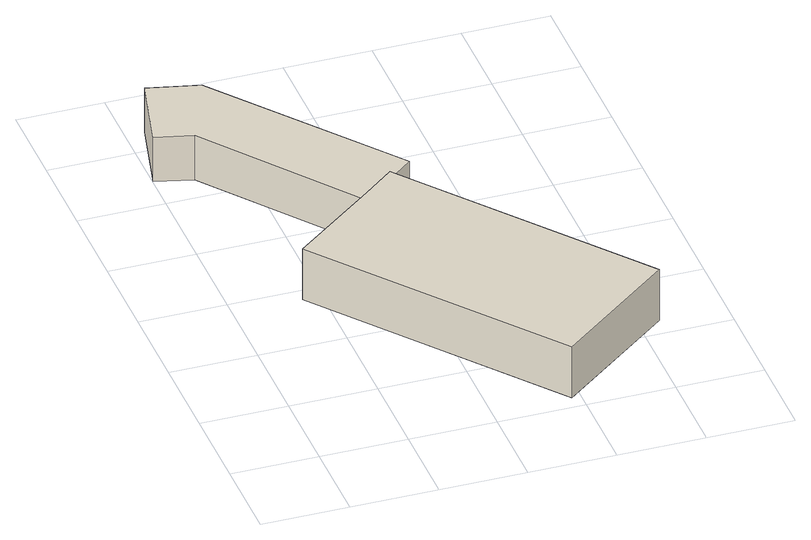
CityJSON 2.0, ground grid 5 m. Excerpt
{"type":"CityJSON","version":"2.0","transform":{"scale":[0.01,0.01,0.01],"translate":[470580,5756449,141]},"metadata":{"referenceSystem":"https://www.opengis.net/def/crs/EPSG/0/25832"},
"CityObjects":{
"building1":{"type":"Building","attributes":{"Gemeindeschluessel":"05711000","BezugspunktDach":"2000","function":"31001_2720","measuredHeight":2.84},"address":[{"country":"Germany","locality":"Bielefeld","thoroughfareNumber":"20","thoroughfareName":"Am Schießstand"}],"geometry":[{"type":"Solid","lod":"1","boundaries":[[[[0,1,2,3,4,5,6]],[[7,8,9,10,11,12,13]],[[7,13,6,5]],[[8,7,5,4]],[[9,8,4,3]],[[10,9,3,2]],[[11,10,2,1]],[[12,11,1,0]],[[13,12,0,6]]]]}]},
"building2":{"type":"Building","attributes":{"Gemeindeschluessel":"05711000","BezugspunktDach":"2000","function":"31001_2720","measuredHeight":3.27},"address":[{"country":"Germany","locality":"Bielefeld","thoroughfareNumber":"20","thoroughfareName":"Am Schießstand"}],"geometry":[{"type":"Solid","lod":"1","boundaries":[[[[14,15,16,17,18]],[[19,20,21,22,23]],[[19,23,18,17]],[[20,19,17,16]],[[21,20,16,15]],[[22,21,15,14]],[[23,22,14,18]]]]}]}
},
"vertices":[
[1216,2066,372],[405,3100,372],[108,3172,372],[1,2719,372],[216,2664,372],[883,1794,372],[1062,1940,372],[883,1794,88],[216,2664,88],[1,2719,88],[108,3172,88],[405,3100,88],[1216,2066,88],[1062,1940,88],
[1062,1940,424],[883,1794,424],[388,1404,424],[1441,71,424],[2116,606,424],[1441,71,98],[388,1404,98],[883,1794,98],[1062,1940,98],[2116,606,98]
]}
